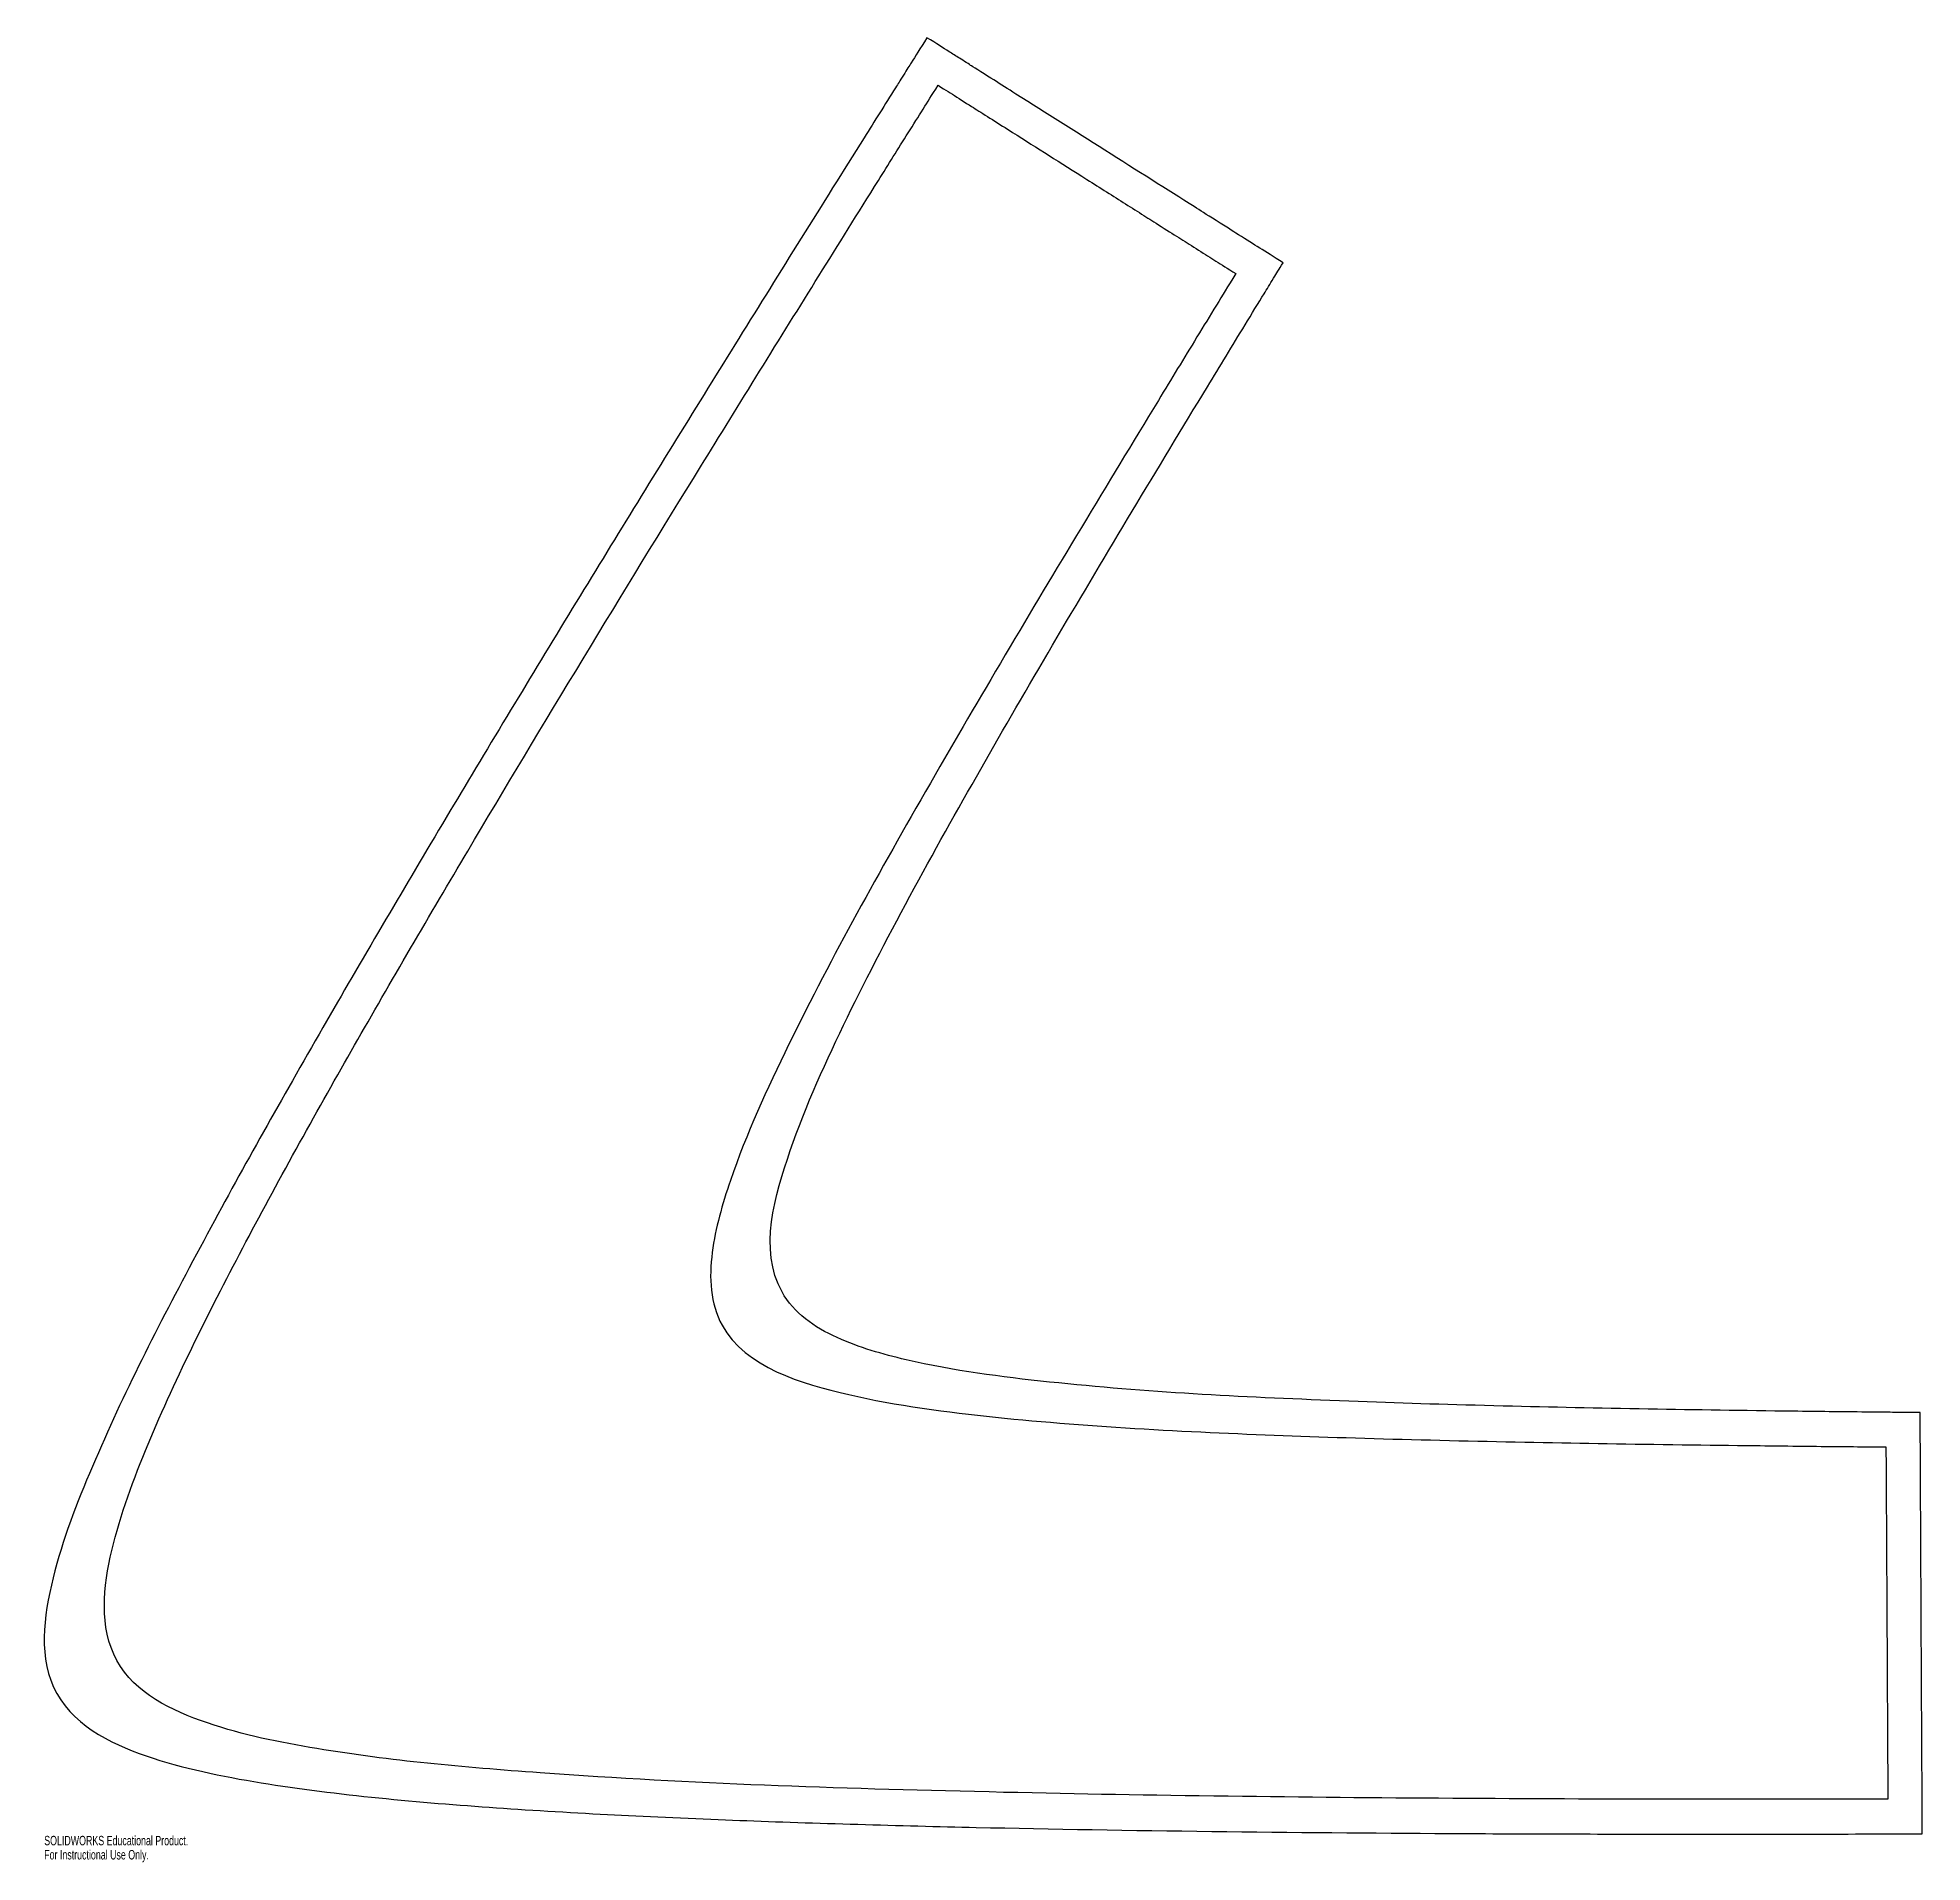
# Model space of a CAD drawing. Header units: inches. Extents: x -38.5 to -0.5, y -0.1 to 36.6.
import ezdxf

# ---------------------------------------------------------------- set-up
doc = ezdxf.new("R2010")
doc.units = ezdxf.units.IN
doc.header["$MEASUREMENT"] = 0
doc.styles.add('SLDTEXTSTYLE0', font='TXT', dxfattribs={"width": 0.7})

msp = doc.modelspace()

# ---------------------------------------------------------------- linework, layer by layer
at = {"color": 7, "linetype": 'Continuous', "lineweight": 25}
for points, knots in [([(-20.568, 36.604), (-20.709, 36.38), (-20.806, 36.226), (-20.924, 36.037), (-20.967, 35.969), (-21.119, 35.727), (-21.147, 35.682), (-21.418, 35.25), (-21.617, 34.934), (-22.269, 33.894), (-22.666, 33.26), (-23.963, 31.184), (-24.755, 29.91), (-26.469, 27.134), (-27.256, 25.854), (-28.526, 23.765), (-28.92, 23.114), (-29.764, 21.713), (-30.137, 21.09), (-30.981, 19.67), (-31.349, 19.047), (-32.19, 17.611), (-32.546, 16.997), (-33.799, 14.811), (-34.499, 13.566), (-36.058, 10.643), (-36.738, 9.323), (-37.692, 7.082), (-37.972, 6.365), (-38.36, 4.804), (-38.476, 3.954), (-37.701, 2.556), (-36.888, 2.194), (-35.42, 1.715), (-34.603, 1.558), (-32.289, 1.193), (-30.619, 1.051), (-28.333, 0.894), (-27.464, 0.844), (-25.97, 0.768), (-25.093, 0.73), (-22.827, 0.644), (-21.097, 0.595), (-16.535, 0.493), (-13.141, 0.455), (-8.505, 0.43), (-6.826, 0.426), (-4.517, 0.424), (-3.723, 0.425), (-2.496, 0.426), (-2.122, 0.427), (-1.612, 0.428), (-1.559, 0.428), (-1.273, 0.429), (-1.193, 0.429), (-0.97, 0.43), (-0.788, 0.43), (-0.523, 0.431)], [0, 0, 0, 0, 0.007812, 0.007812, 0.011719, 0.011719, 0.015625, 0.015625, 0.03125, 0.03125, 0.0625, 0.0625, 0.125, 0.125, 0.1875, 0.1875, 0.21875, 0.21875, 0.25, 0.25, 0.28125, 0.28125, 0.3125, 0.3125, 0.375, 0.375, 0.4375, 0.4375, 0.46875, 0.46875, 0.5, 0.5, 0.53125, 0.53125, 0.5625, 0.5625, 0.625, 0.625, 0.65625, 0.65625, 0.6875, 0.6875, 0.75, 0.75, 0.875, 0.875, 0.9375, 0.9375, 0.96875, 0.96875, 0.984375, 0.984375, 0.988281, 0.988281, 0.992188, 0.992188, 1, 1, 1, 1]), ([(-13.397, 32.07), (-13.795, 32.322), (-13.953, 32.421), (-14.378, 32.69), (-14.394, 32.7), (-14.544, 32.795), (-14.635, 32.852), (-14.956, 33.055), (-15.057, 33.119), (-15.721, 33.538), (-16.334, 33.926), (-17.631, 34.747), (-18.124, 35.058), (-18.938, 35.573), (-19.075, 35.66), (-19.371, 35.848), (-19.611, 35.999), (-19.702, 36.056), (-19.837, 36.142), (-19.987, 36.237), (-20.056, 36.281), (-20.247, 36.401), (-20.369, 36.478), (-20.568, 36.604)], [0, 0, 0, 0, 0.125, 0.125, 0.15625, 0.15625, 0.1875, 0.1875, 0.25, 0.25, 0.5, 0.5, 0.75, 0.75, 0.8125, 0.8125, 0.875, 0.875, 0.90625, 0.90625, 0.9375, 0.9375, 1, 1, 1, 1]), ([(-1.217, 1.128), (-1.468, 1.128), (-1.605, 1.127), (-1.959, 1.127), (-2.153, 1.127), (-2.737, 1.126), (-3.091, 1.126), (-4.256, 1.126), (-4.966, 1.126), (-7.294, 1.13), (-8.715, 1.136), (-11.82, 1.156), (-13.235, 1.17), (-16.351, 1.212), (-17.746, 1.236), (-22.46, 1.348), (-25.221, 1.433), (-29.929, 1.773), (-31.341, 1.897), (-33.615, 2.274), (-34.33, 2.416), (-35.787, 2.912), (-36.514, 3.26), (-37.25, 4.588), (-37.151, 5.422), (-36.815, 6.853), (-36.537, 7.596), (-35.686, 9.641), (-34.962, 11.067), (-33.605, 13.633), (-32.807, 15.065), (-31.385, 17.557), (-30.558, 18.971), (-28.335, 22.722), (-26.665, 25.467), (-24.359, 29.21), (-23.517, 30.567), (-22.357, 32.43), (-21.958, 33.07), (-21.34, 34.058), (-21.152, 34.358), (-20.842, 34.853), (-20.739, 35.017), (-20.551, 35.317), (-20.478, 35.433), (-20.344, 35.646)], [0, 0, 0, 0, 0.007812, 0.007812, 0.015625, 0.015625, 0.03125, 0.03125, 0.0625, 0.0625, 0.125, 0.125, 0.1875, 0.1875, 0.25, 0.25, 0.375, 0.375, 0.4375, 0.4375, 0.46875, 0.46875, 0.5, 0.5, 0.53125, 0.53125, 0.5625, 0.5625, 0.625, 0.625, 0.6875, 0.6875, 0.75, 0.75, 0.875, 0.875, 0.9375, 0.9375, 0.96875, 0.96875, 0.984375, 0.984375, 0.992188, 0.992188, 1, 1, 1, 1]), ([(-20.344, 35.646), (-20.178, 35.541), (-20.092, 35.487), (-19.847, 35.331), (-19.681, 35.227), (-19.422, 35.063), (-19.1, 34.859), (-18.338, 34.376), (-17.887, 34.091), (-17.077, 33.579), (-16.687, 33.332), (-16.32, 33.1), (-16.08, 32.948), (-16.007, 32.901), (-15.531, 32.6), (-15.367, 32.497), (-14.83, 32.157), (-14.682, 32.064), (-14.349, 31.853)], [0, 0, 0, 0, 0.0625, 0.0625, 0.125, 0.125, 0.25, 0.25, 0.5, 0.5, 0.625, 0.6875, 0.6875, 0.75, 0.75, 0.875, 0.875, 1, 1, 1, 1]), ([(-0.565, 8.915), (-0.728, 8.916), (-0.799, 8.917), (-1.063, 8.919), (-1.193, 8.92), (-1.505, 8.923), (-1.778, 8.926), (-2.528, 8.934), (-2.988, 8.94), (-4.494, 8.959), (-5.413, 8.973), (-7.416, 9.01), (-8.326, 9.029), (-10.351, 9.083), (-11.243, 9.111), (-14.299, 9.231), (-16.125, 9.322), (-19.085, 9.634), (-20.016, 9.753), (-21.472, 10.092), (-21.92, 10.217), (-22.835, 10.633), (-23.249, 10.916), (-23.963, 12.205), (-23.627, 13.297), (-23.014, 15.084), (-22.581, 16.033), (-21.347, 18.566), (-20.325, 20.405), (-18.47, 23.65), (-17.434, 25.401), (-15.932, 27.904), (-15.422, 28.748), (-14.67, 29.987), (-14.421, 30.396), (-14.03, 31.036), (-13.888, 31.269), (-13.725, 31.536), (-13.657, 31.646), (-13.519, 31.871), (-13.482, 31.932), (-13.397, 32.07)], [0, 0, 0, 0, 0.007812, 0.007812, 0.015625, 0.015625, 0.03125, 0.03125, 0.0625, 0.0625, 0.125, 0.125, 0.1875, 0.1875, 0.25, 0.25, 0.375, 0.375, 0.4375, 0.4375, 0.46875, 0.46875, 0.5, 0.5, 0.5625, 0.5625, 0.625, 0.625, 0.75, 0.75, 0.875, 0.875, 0.9375, 0.9375, 0.96875, 0.96875, 0.984375, 0.984375, 0.992188, 0.992188, 1, 1, 1, 1]), ([(-14.349, 31.853), (-14.523, 31.569), (-14.608, 31.431), (-14.872, 30.999), (-14.996, 30.797), (-15.398, 30.138), (-15.641, 29.739), (-16.442, 28.423), (-16.923, 27.63), (-17.992, 25.854), (-18.461, 25.07), (-19.521, 23.279), (-19.978, 22.498), (-21.541, 19.78), (-22.453, 18.157), (-23.794, 15.42), (-24.197, 14.546), (-24.691, 13.106), (-24.826, 12.643), (-24.958, 11.633), (-24.934, 11.107), (-24.218, 9.815), (-23.091, 9.499), (-21.186, 9.055), (-20.148, 8.921), (-17.258, 8.621), (-15.118, 8.517), (-11.313, 8.377), (-9.171, 8.329), (-6.268, 8.28), (-5.21, 8.265), (-3.763, 8.248), (-3.265, 8.242), (-2.493, 8.234), (-2.255, 8.232), (-1.749, 8.227), (-1.587, 8.225), (-1.255, 8.222)], [0, 0, 0, 0, 0.015625, 0.015625, 0.03125, 0.03125, 0.0625, 0.0625, 0.125, 0.125, 0.1875, 0.1875, 0.25, 0.25, 0.375, 0.375, 0.4375, 0.4375, 0.46875, 0.46875, 0.5, 0.5, 0.5625, 0.5625, 0.625, 0.625, 0.75, 0.75, 0.875, 0.875, 0.9375, 0.9375, 0.96875, 0.96875, 0.984375, 0.984375, 1, 1, 1, 1]), ([(-0.523, 0.431), (-0.524, 0.666), (-0.525, 0.783), (-0.526, 1.139), (-0.527, 1.314), (-0.53, 1.845), (-0.532, 2.165), (-0.538, 3.324), (-0.541, 3.904), (-0.549, 5.441), (-0.552, 6.168), (-0.556, 6.95), (-0.557, 7.069), (-0.559, 7.451), (-0.559, 7.559), (-0.56, 7.736), (-0.56, 7.754), (-0.563, 8.257), (-0.563, 8.443), (-0.565, 8.915)], [0, 0, 0, 0, 0.0625, 0.0625, 0.125, 0.125, 0.25, 0.25, 0.5, 0.5, 0.75, 0.75, 0.8125, 0.8125, 0.84375, 0.84375, 0.875, 0.875, 1, 1, 1, 1]), ([(-1.255, 8.222), (-1.253, 7.83), (-1.251, 7.535), (-1.249, 7.236), (-1.248, 7.04), (-1.247, 6.744), (-1.246, 6.602), (-1.242, 5.837), (-1.239, 5.316), (-1.232, 4.034), (-1.23, 3.503), (-1.225, 2.751), (-1.224, 2.534), (-1.223, 2.239), (-1.222, 2.115), (-1.221, 1.915), (-1.22, 1.717), (-1.218, 1.426), (-1.218, 1.325), (-1.217, 1.128)], [0, 0, 0, 0, 0.125, 0.125, 0.1875, 0.1875, 0.25, 0.25, 0.5, 0.5, 0.75, 0.75, 0.8125, 0.8125, 0.875, 0.875, 0.9375, 0.9375, 1, 1, 1, 1])]:
    msp.add_open_spline(points, degree=3, knots=knots, dxfattribs=at)

# ---------------------------------------------------------------- texts
at = {"color": 7, "linetype": 'Continuous', "char_height": 0.1903, "attachment_point": 1, "style": 'SLDTEXTSTYLE0'}
for s, insert in [('SOLIDWORKS Educational Product.', (-38.345, 0.39)), ('For Instructional Use Only.', (-38.345, 0.105))]:
    msp.add_mtext(s, dxfattribs=dict(at, insert=insert))

doc.saveas('drawing.dxf')
